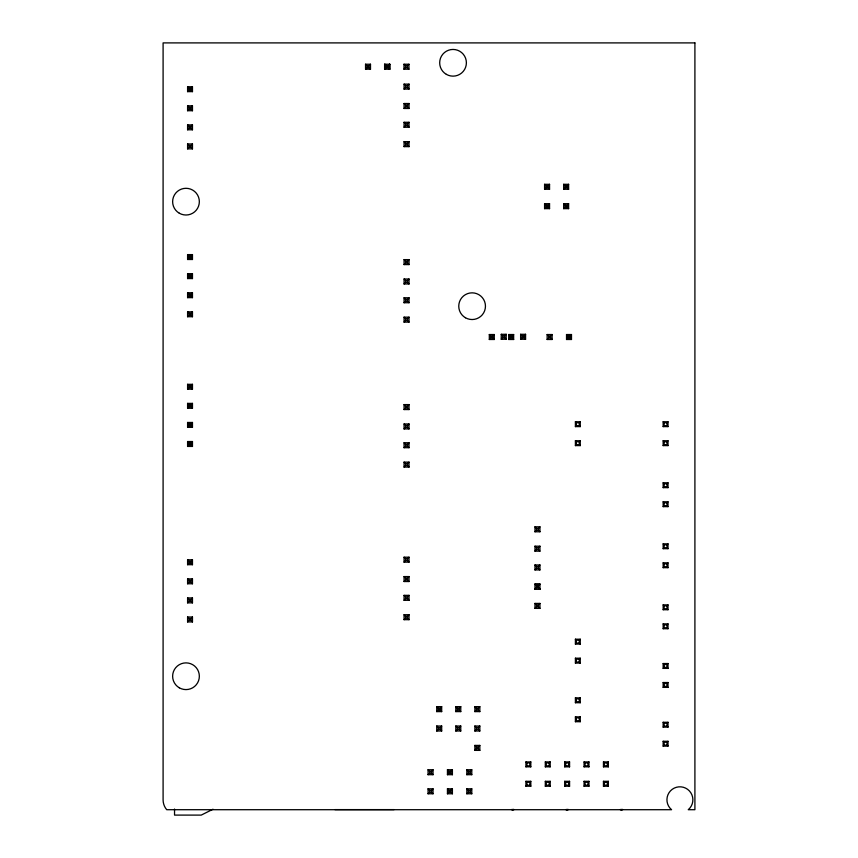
<?xml version="1.0" encoding="UTF-8"?>
<svg xmlns="http://www.w3.org/2000/svg" width="858" height="858" viewBox="0 0 858 858"><rect width="100%" height="100%" fill="white"/><g stroke="black" fill="none" stroke-linecap="round" stroke-linejoin="round"><path stroke-width="1.29" d="M187.591 91.634L189.114 90.111L190.948 90.111L192.471 91.634L187.591 91.634L187.591 86.755L192.471 86.755L192.471 91.634M190.948 90.111L190.948 88.277L192.471 86.755M187.591 110.714L189.114 109.18L190.948 109.18L192.471 110.714L192.471 105.824L187.591 105.824L187.591 110.714L192.471 110.714M187.591 105.824L189.114 107.357L190.948 107.357L192.471 105.824M187.591 129.783L189.114 128.26L189.114 126.426L187.591 124.903L187.591 129.783L192.471 129.783L192.471 124.903L187.591 124.903M192.471 129.783L190.948 128.26L190.948 126.426L192.471 124.903M187.591 148.863L189.114 147.34L190.948 147.34L192.471 148.863L192.471 143.972L187.591 143.972L187.591 148.863L192.471 148.863M187.591 143.972L189.114 145.506L190.948 145.506L192.471 143.972M365.54 69.198L367.063 67.675L367.063 65.766L365.54 64.232L365.54 69.198L370.495 69.198L370.495 64.232L365.54 64.232M370.495 69.198L368.972 67.675L368.972 65.766L370.495 64.232M187.591 259.491L189.114 257.968L190.948 257.968L192.471 259.491L192.471 254.612L187.591 254.612L187.591 259.491L192.471 259.491M187.591 254.612L189.114 256.134L190.948 256.134L192.471 254.612M384.609 69.198L386.143 67.675L388.352 67.675L389.875 69.198L389.875 64.232L384.609 64.232L384.609 69.198L389.875 69.198M384.92 69.198L386.443 67.675L386.443 65.766L384.92 64.232M384.609 64.232L386.143 65.766L388.352 65.766L389.875 64.232M187.591 278.571L189.114 277.037L190.948 277.037L192.471 278.571L192.471 273.681L187.591 273.681L187.591 278.571L192.471 278.571M187.591 273.681L189.114 275.214L190.948 275.214L192.471 273.681M403.989 69.198L405.523 67.675L407.421 67.675L408.955 69.198L408.955 64.232L403.989 64.232L403.989 69.198L408.955 69.198M403.989 64.232L405.523 65.766L407.421 65.766L408.955 64.232M187.591 297.64L189.114 296.117L189.114 294.283L187.591 292.76L187.591 297.64L192.471 297.64L192.471 292.76L187.591 292.76M189.114 294.283L190.948 294.283L192.471 292.76M404.075 89.103L405.598 87.58L405.598 85.671L404.075 84.138L404.075 89.103L409.03 89.103L409.03 84.138L404.075 84.138M409.03 89.103L407.507 87.58L407.507 85.671L409.03 84.138M187.591 316.72L189.114 315.197L189.114 313.363L187.591 311.84L187.591 316.72L192.471 316.72L192.471 311.84L187.591 311.84M189.114 313.363L190.948 313.363L192.471 311.84M404.075 108.483L405.598 106.96L405.598 105.051L404.075 103.518L409.03 103.518L409.03 108.483L404.075 108.483L404.075 103.518M405.598 105.051L407.507 105.051L409.03 103.518M404.075 127.252L405.598 125.729L407.507 125.729L409.03 127.252L404.075 127.252L404.075 122.286L409.03 122.286L409.03 127.252M404.075 122.286L405.598 123.82L407.507 123.82L409.03 122.286M404.075 146.632L405.598 145.109L407.507 145.109L409.03 146.632L404.075 146.632L404.075 141.667L409.03 141.667L409.03 146.632M404.075 141.667L405.598 143.2L407.507 143.2L409.03 141.667M187.591 389.2L189.114 387.677L190.948 387.677L192.471 389.2L192.471 384.32L187.591 384.32L187.591 389.2L192.471 389.2M187.591 384.32L189.114 385.843L190.948 385.843L192.471 384.32M187.591 408.279L189.114 406.746L190.948 406.746L192.471 408.279L192.471 403.389L187.591 403.389L187.591 408.279L192.471 408.279M190.948 406.746L190.948 404.922L192.471 403.389M187.591 427.348L189.114 425.825L190.948 425.825L192.471 427.348L192.471 422.468L187.591 422.468L187.591 427.348L192.471 427.348M187.591 422.468L189.114 423.991L190.948 423.991L192.471 422.468M187.591 446.428L189.114 444.905L190.948 444.905L192.471 446.428L192.471 441.538L187.591 441.538L187.591 446.428L192.471 446.428M187.591 441.538L189.114 443.071L190.948 443.071L192.471 441.538M404.075 264.586L405.598 263.063L405.598 261.154L404.075 259.631L404.075 264.586L409.03 264.586L409.03 259.631L404.075 259.631M409.03 264.586L407.507 263.063L407.507 261.154L409.03 259.631M404.075 283.966L405.598 282.443L405.598 280.534L404.075 279.011L404.075 283.966L409.03 283.966L409.03 279.011L404.075 279.011M405.598 280.534L407.507 280.534L409.03 279.011M404.075 302.735L405.598 301.212L407.507 301.212L409.03 302.735L404.075 302.735L404.075 297.78L409.03 297.78L409.03 302.735M404.075 297.78L405.598 299.303L407.507 299.303L409.03 297.78M404.075 322.115L405.598 320.592L407.507 320.592L409.03 322.115L409.03 317.16L404.075 317.16L404.075 322.115L409.03 322.115M407.507 320.592L407.507 318.683L409.03 317.16M544.583 189.264L546.117 187.741L548.026 187.741L549.549 189.264L544.583 189.264L544.583 184.309L549.549 184.309L549.549 189.264M548.026 187.741L548.026 185.832L549.549 184.309M187.591 564.693L189.114 563.159L190.948 563.159L192.471 564.693L192.471 559.802L187.591 559.802L187.591 564.693L192.471 564.693M187.591 559.802L189.114 561.336L190.948 561.336L192.471 559.802M563.663 189.264L565.186 187.741L567.095 187.741L568.618 189.264L568.618 184.309L563.663 184.309L563.663 189.264L568.618 189.264M563.663 184.309L565.186 185.832L567.095 185.832L568.618 184.309M544.583 208.644L546.117 207.121L548.026 207.121L549.549 208.644L544.583 208.644L544.583 203.689L549.549 203.689L549.549 208.644M544.583 203.689L546.117 205.212L548.026 205.212L549.549 203.689M187.591 583.762L189.114 582.239L189.114 580.405L187.591 578.882L187.591 583.762L192.471 583.762L192.471 578.882L187.591 578.882M189.114 580.405L190.948 580.405L192.471 578.882M563.663 208.644L565.186 207.121L565.186 205.212L563.663 203.689L563.663 208.644L568.618 208.644L568.618 203.689L563.663 203.689M565.186 205.212L567.095 205.212L568.618 203.689M187.591 602.842L189.114 601.308L190.948 601.308L192.471 602.842L192.471 597.951L187.591 597.951L187.591 602.842L192.471 602.842M187.591 597.951L189.114 599.485L190.948 599.485L192.471 597.951M187.591 621.911L189.114 620.388L190.948 620.388L192.471 621.911L192.471 617.031L187.591 617.031L187.591 621.911L192.471 621.911M187.591 617.031L189.114 618.554L190.948 618.554L192.471 617.031M404.075 409.556L405.598 408.033L407.507 408.033L409.03 409.556L404.075 409.556L404.075 404.601L409.03 404.601L409.03 409.556M404.075 404.601L405.598 406.124L407.507 406.124L409.03 404.601M489.317 339.489L490.84 337.966L492.749 337.966L494.272 339.489L489.317 339.489L489.317 334.534L494.272 334.534L494.272 339.489M492.749 337.966L492.749 336.057L494.272 334.534M404.075 428.936L405.598 427.413L405.598 425.504L404.075 423.981L404.075 428.936L409.03 428.936L409.03 423.981L404.075 423.981M405.598 425.504L407.507 425.504L409.03 423.981M501.244 339.253L502.767 337.73L504.676 337.73L506.199 339.253L501.244 339.253L501.244 334.298L506.199 334.298L506.199 339.253M501.244 334.298L502.767 335.821L504.676 335.821L506.199 334.298M508.697 339.489L510.22 337.966L512.129 337.966L513.652 339.489L508.697 339.489L508.697 334.534L513.652 334.534L513.652 339.489M512.129 337.966L512.129 336.057L513.652 334.534M404.075 447.704L405.598 446.181L407.507 446.181L409.03 447.704L404.075 447.704L404.075 442.749L409.03 442.749L409.03 447.704M404.075 442.749L405.598 444.272L407.507 444.272L409.03 442.749M520.624 339.253L522.147 337.73L522.147 335.821L520.624 334.298L525.579 334.298L525.579 339.253L520.624 339.253L520.624 334.298M522.147 335.821L524.056 335.821L525.579 334.298M404.075 467.084L405.598 465.562L407.507 465.562L409.03 467.084L404.075 467.084L404.075 462.13L409.03 462.13L409.03 467.084M404.075 462.13L405.598 463.652L407.507 463.652L409.03 462.13M547.147 339.489L548.67 337.966L550.579 337.966L552.112 339.489L547.147 339.489L547.147 334.534L552.112 334.534L552.112 339.489M550.579 337.966L550.579 336.057L552.112 334.534M566.527 339.489L568.05 337.966L568.05 336.057L566.527 334.534L571.492 334.534L571.492 339.489L566.527 339.489L566.527 334.534M568.05 336.057L569.959 336.057L571.492 334.534M404.075 562.151L405.598 560.628L407.507 560.628L409.03 562.151L404.075 562.151L404.075 557.196L409.03 557.196L409.03 562.151M407.507 560.628L407.507 558.719L409.03 557.196M404.075 581.531L405.598 580.008L407.507 580.008L409.03 581.531L404.075 581.531L404.075 576.576L409.03 576.576L409.03 581.531M407.507 580.008L407.507 578.099L409.03 576.576M575.407 426.608L576.383 425.643L576.383 422.737L575.407 421.761L580.255 421.761L580.255 426.608L575.407 426.608L575.407 421.761M580.255 426.608L579.289 425.643L579.289 422.737L580.255 421.761M404.075 600.3L405.598 598.777L407.507 598.777L409.03 600.3L404.075 600.3L404.075 595.345L409.03 595.345L409.03 600.3M407.507 598.777L407.507 596.868L409.03 595.345M575.407 445.602L576.383 444.626L576.383 441.72L575.407 440.755L580.255 440.755L580.255 445.602L575.407 445.602L575.407 440.755M580.255 445.602L579.289 444.626L579.289 441.72L580.255 440.755M404.075 619.68L405.598 618.157L405.598 616.248L404.075 614.725L409.03 614.725L409.03 619.68L404.075 619.68L404.075 614.725M409.03 619.68L407.507 618.157L407.507 616.248L409.03 614.725M534.984 531.778L536.507 530.244L538.416 530.244L539.939 531.778L534.984 531.778L534.984 526.812L539.939 526.812L539.939 531.778M534.984 526.812L536.507 528.346L538.416 528.346L539.939 526.812M534.984 551.158L536.507 549.624L538.416 549.624L539.939 551.158L539.939 546.192L534.984 546.192L534.984 551.158L539.939 551.158M534.984 546.192L536.507 547.726L538.416 547.726L539.939 546.192M663.159 426.608L664.124 425.643L664.124 422.737L663.159 421.761L667.996 421.761L667.996 426.608L663.159 426.608L663.159 421.761M667.996 426.608L667.031 425.643L667.031 422.737L667.996 421.761M534.984 569.927L536.507 568.393L538.416 568.393L539.939 569.927L539.939 564.961L534.984 564.961L534.984 569.927L539.939 569.927M538.416 568.393L538.416 566.495L539.939 564.961M663.159 445.602L664.124 444.626L664.124 441.72L663.159 440.755L667.996 440.755L667.996 445.602L663.159 445.602L663.159 440.755M664.124 441.72L667.031 441.72L667.996 440.755M534.984 588.996L536.507 587.473L538.416 587.473L539.939 588.996M539.939 589.307L538.416 587.773L538.416 585.564L539.939 584.041L534.984 584.041L534.984 589.307L539.939 589.307L539.939 584.041M534.984 589.307L536.507 587.773L536.507 585.564L534.984 584.041M534.984 608.376L536.507 606.853L536.507 604.944L534.984 603.421L539.939 603.421L539.939 608.376L534.984 608.376L534.984 603.421M539.939 608.376L538.416 606.853L538.416 604.944L539.939 603.421M436.733 711.614L438.256 710.092L440.165 710.092L441.688 711.614L441.688 706.649L436.733 706.649L436.733 711.614L441.688 711.614M436.733 706.649L438.256 708.182L440.165 708.182L441.688 706.649M663.159 487.644L664.124 486.679L664.124 483.773L663.159 482.797L667.996 482.797L667.996 487.644L663.159 487.644L663.159 482.797M664.124 483.773L667.031 483.773L667.996 482.797M455.802 711.614L457.335 710.092L459.245 710.092L460.767 711.614L455.802 711.614L455.802 706.649L460.767 706.649L460.767 711.614M455.802 706.649L457.335 708.182L459.245 708.182L460.767 706.649M436.733 730.995L438.256 729.472L440.165 729.472L441.688 730.995L436.733 730.995L436.733 726.029L441.688 726.029L441.688 730.995M436.733 726.029L438.256 727.563L440.165 727.563L441.688 726.029M663.159 506.638L664.124 505.673L664.124 502.767L663.159 501.791L667.996 501.791L667.996 506.638L663.159 506.638L663.159 501.791M664.124 502.767L667.031 502.767L667.996 501.791M474.882 711.614L476.404 710.092L476.404 708.182L474.882 706.649L479.837 706.649L479.837 711.614L474.882 711.614L474.882 706.649M476.404 708.182L478.314 708.182L479.837 706.649M455.802 730.995L457.335 729.472L457.335 727.563L455.802 726.029L455.802 730.995L460.767 730.995L460.767 726.029L455.802 726.029M457.335 727.563L459.245 727.563L460.767 726.029M428.067 774.699L429.59 773.176L429.59 771.267L428.067 769.744L433.022 769.744L433.022 774.699L428.067 774.699L428.067 769.744M433.022 774.699L431.499 773.176L431.499 771.267L433.022 769.744M474.882 730.995L476.404 729.472L476.404 727.563L474.882 726.029L479.837 726.029L479.837 730.995L474.882 730.995L474.882 726.029M476.404 727.563L478.314 727.563L479.837 726.029M663.159 548.68L664.124 547.715L667.031 547.715L667.996 548.68L663.159 548.68L663.159 543.843L667.996 543.843L667.996 548.68M667.031 547.715L667.031 544.809L667.996 543.843M575.407 644.058L576.383 643.092L576.383 640.186L575.407 639.21L580.255 639.21L580.255 644.058L575.407 644.058L575.407 639.21M576.383 640.186L579.289 640.186L580.255 639.21M428.067 793.768L429.59 792.245L429.59 790.336L428.067 788.813L433.022 788.813L433.022 793.768L428.067 793.768L428.067 788.813M433.022 793.768L431.499 792.245L431.499 790.336L433.022 788.813M447.447 774.699L448.97 773.176L450.879 773.176L452.402 774.699L447.447 774.699L447.447 769.744L452.402 769.744L452.402 774.699M450.879 773.176L450.879 771.267L452.402 769.744M474.882 750.375L476.404 748.852L478.314 748.852L479.837 750.375L474.882 750.375L474.882 745.409L479.837 745.409L479.837 750.375M474.882 745.409L476.404 746.943L478.314 746.943L479.837 745.409M663.159 567.674L664.124 566.709L667.031 566.709L667.996 567.674L663.159 567.674L663.159 562.837L667.996 562.837L667.996 567.674M663.159 562.837L664.124 563.803L667.031 563.803L667.996 562.837M575.407 663.052L576.383 662.086L579.289 662.086L580.255 663.052L575.407 663.052L575.407 658.204L580.255 658.204L580.255 663.052M575.407 658.204L576.383 659.18L579.289 659.18L580.255 658.204M447.447 793.768L448.97 792.245L450.879 792.245L452.402 793.768L447.447 793.768L447.447 788.813L452.402 788.813L452.402 793.768M450.879 792.245L450.879 790.336L452.402 788.813M466.827 774.699L468.35 773.176L470.259 773.176L471.782 774.699L466.827 774.699L466.827 769.744L471.782 769.744L471.782 774.699M470.259 773.176L470.259 771.267L471.782 769.744M466.827 793.768L468.35 792.245L470.259 792.245L471.782 793.768L466.827 793.768L466.827 788.813L471.782 788.813L471.782 793.768M470.259 792.245L470.259 790.336L471.782 788.813M663.159 609.727L664.124 608.751L664.124 605.845L663.159 604.879L667.996 604.879L667.996 609.727L663.159 609.727L663.159 604.879M664.124 605.845L667.031 605.845L667.996 604.879M575.407 702.723L576.383 701.747L579.289 701.747L580.255 702.723L580.255 697.876L575.407 697.876L575.407 702.723L580.255 702.723M575.407 697.876L576.383 698.841L579.289 698.841L580.255 697.876M663.159 628.721L664.124 627.745L667.031 627.745L667.996 628.721L667.996 623.873L663.159 623.873L663.159 628.721L667.996 628.721M663.159 623.873L664.124 624.839L667.031 624.839L667.996 623.873M525.933 766.827L526.909 765.84L529.836 765.84L530.812 766.827L525.933 766.827L525.933 761.936L530.812 761.936L530.812 766.827M529.836 765.84L529.836 762.912L530.812 761.936M575.407 721.707L576.383 720.741L576.383 717.835L575.407 716.87L580.255 716.87L580.255 721.707L575.407 721.707L575.407 716.87M580.255 721.707L579.289 720.741L579.289 717.835L580.255 716.87M525.933 786.207L526.909 785.22L529.836 785.22L530.812 786.207L530.812 781.316L525.933 781.316L525.933 786.207L530.812 786.207M529.836 785.22L529.836 782.292L530.812 781.316M545.313 766.827L546.289 765.84L549.217 765.84L550.192 766.827L545.313 766.827L545.313 761.936L550.192 761.936L550.192 766.827M545.313 761.936L546.289 762.912L549.217 762.912L550.192 761.936M545.313 786.207L546.289 785.22L549.217 785.22L550.192 786.207L545.313 786.207L545.313 781.316L550.192 781.316L550.192 786.207M545.313 781.316L546.289 782.292L549.217 782.292L550.192 781.316M564.693 766.827L565.669 765.84L568.597 765.84L569.573 766.827L564.693 766.827L564.693 761.936L569.573 761.936L569.573 766.827M564.693 761.936L565.669 762.912L568.597 762.912L569.573 761.936M663.159 668.382L664.124 667.417L667.031 667.417L667.996 668.382L667.996 663.534L663.159 663.534L663.159 668.382L667.996 668.382M663.159 663.534L664.124 664.51L667.031 664.51L667.996 663.534M663.159 687.376L664.124 686.411L667.031 686.411L667.996 687.376L663.159 687.376L663.159 682.528L667.996 682.528L667.996 687.376M667.031 686.411L667.031 683.504L667.996 682.528M564.693 786.207L565.669 785.22L568.597 785.22L569.573 786.207L564.693 786.207L564.693 781.316L569.573 781.316L569.573 786.207M564.693 781.316L565.669 782.292L568.597 782.292L569.573 781.316M584.073 766.827L585.049 765.84L587.977 765.84L588.953 766.827L588.953 761.936L584.073 761.936L584.073 766.827L588.953 766.827M584.073 761.936L585.049 762.912L587.977 762.912L588.953 761.936M584.073 786.207L585.049 785.22L587.977 785.22L588.953 786.207L588.953 781.316L584.073 781.316L584.073 786.207L588.953 786.207M584.073 781.316L585.049 782.292L587.977 782.292L588.953 781.316M603.453 766.827L604.429 765.84L607.357 765.84L608.333 766.827L608.333 761.936L603.453 761.936L603.453 766.827L608.333 766.827M603.453 761.936L604.429 762.912L607.357 762.912L608.333 761.936M603.453 786.207L604.429 785.22L607.357 785.22L608.333 786.207L608.333 781.316L603.453 781.316L603.453 786.207L608.333 786.207M603.453 781.316L604.429 782.292L607.357 782.292L608.333 781.316M663.159 727.134L664.124 726.168L667.031 726.168L667.996 727.134L667.996 722.286L663.159 722.286L663.159 727.134L667.996 727.134M663.159 722.286L664.124 723.262L667.031 723.262L667.996 722.286M663.159 746.128L664.124 745.162L667.031 745.162L667.996 746.128L667.996 741.28L663.159 741.28L663.159 746.128L667.996 746.128M667.031 745.162L667.031 742.256L667.996 741.28M513.803 809.405L511.55 809.544A2.284 2.284 0 0 0 513.91 809.62M568.168 809.405L565.905 809.544M622.533 809.405L620.27 809.544A2.284 2.284 0 0 0 622.64 809.62M212.988 809.233L201.244 815.1L174.539 815.1L174.539 809.04M367.063 65.766L368.972 65.766M367.063 67.675L368.972 67.675M405.598 85.671L407.507 85.671M405.598 87.58L407.507 87.58M187.591 86.755L189.114 88.277L190.948 88.277M405.598 106.96L407.507 106.96L409.03 108.483M189.114 126.426L190.948 126.426M189.114 128.26L190.948 128.26M544.583 184.309L546.117 185.832L548.026 185.832M565.186 207.121L567.095 207.121L568.618 208.644M405.598 261.154L407.507 261.154M405.598 263.063L407.507 263.063M405.598 282.443L407.507 282.443L409.03 283.966M189.114 296.117L190.948 296.117L192.471 297.64M189.114 315.197L190.948 315.197L192.471 316.72M404.075 317.16L405.598 318.683L407.507 318.683M489.317 334.534L490.84 336.057L492.749 336.057M508.697 334.534L510.22 336.057L512.129 336.057M547.147 334.534L548.67 336.057L550.579 336.057M522.147 337.73L524.056 337.73L525.579 339.253M568.05 337.966L569.959 337.966L571.492 339.489M187.591 403.389L189.114 404.922L190.948 404.922M576.383 422.737L579.289 422.737M664.124 422.737L667.031 422.737M576.383 425.643L579.289 425.643M664.124 425.643L667.031 425.643M405.598 427.413L407.507 427.413L409.03 428.936M576.383 441.72L579.289 441.72M576.383 444.626L579.289 444.626M664.124 444.626L667.031 444.626L667.996 445.602M664.124 486.679L667.031 486.679L667.996 487.644M664.124 505.673L667.031 505.673L667.996 506.638M663.159 543.843L664.124 544.809L667.031 544.809M404.075 557.196L405.598 558.719L407.507 558.719M534.984 564.961L536.507 566.495L538.416 566.495M404.075 576.576L405.598 578.099L407.507 578.099M189.114 582.239L190.948 582.239L192.471 583.762M536.507 585.564L538.416 585.564M536.507 587.773L538.416 587.773M404.075 595.345L405.598 596.868L407.507 596.868M536.507 604.944L538.416 604.944M536.507 606.853L538.416 606.853M664.124 608.751L667.031 608.751L667.996 609.727M405.598 616.248L407.507 616.248M405.598 618.157L407.507 618.157M576.383 643.092L579.289 643.092L580.255 644.058M663.159 682.528L664.124 683.504L667.031 683.504M476.404 710.092L478.314 710.092L479.837 711.614M576.383 717.835L579.289 717.835M576.383 720.741L579.289 720.741M457.335 729.472L459.245 729.472L460.767 730.995M476.404 729.472L478.314 729.472L479.837 730.995M663.159 741.28L664.124 742.256L667.031 742.256M525.933 761.936L526.909 762.912L529.836 762.912M429.59 771.267L431.499 771.267M447.447 769.744L448.97 771.267L450.879 771.267M466.827 769.744L468.35 771.267L470.259 771.267M429.59 773.176L431.499 773.176M525.933 781.316L526.909 782.292L529.836 782.292M429.59 790.336L431.499 790.336M447.447 788.813L448.97 790.336L450.879 790.336M466.827 788.813L468.35 790.336L470.259 790.336M429.59 792.245L431.499 792.245M334.931 809.609L394.069 809.609M667.031 441.72L667.031 444.626M667.031 483.773L667.031 486.679M667.031 502.767L667.031 505.673M667.031 563.803L667.031 566.709M667.031 605.845L667.031 608.751M667.031 624.839L667.031 627.745M667.031 664.51L667.031 667.417M667.031 723.262L667.031 726.168M664.124 544.809L664.124 547.715M664.124 563.803L664.124 566.709M664.124 624.839L664.124 627.745M664.124 664.51L664.124 667.417M664.124 683.504L664.124 686.411M664.124 723.262L664.124 726.168M664.124 742.256L664.124 745.162M607.357 762.912L607.357 765.84M607.357 782.292L607.357 785.22M604.429 762.912L604.429 765.84M604.429 782.292L604.429 785.22M587.977 762.912L587.977 765.84M587.977 782.292L587.977 785.22M585.049 762.912L585.049 765.84M585.049 782.292L585.049 785.22M579.289 640.186L579.289 643.092M579.289 659.18L579.289 662.086M579.289 698.841L579.289 701.747M576.383 659.18L576.383 662.086M576.383 698.841L576.383 701.747M569.959 336.057L569.959 337.966M568.597 762.912L568.597 765.84M568.597 782.292L568.597 785.22M567.095 185.832L567.095 187.741M567.095 205.212L567.095 207.121M565.669 762.912L565.669 765.84M565.669 782.292L565.669 785.22M565.186 185.832L565.186 187.741M549.217 762.912L549.217 765.84M549.217 782.292L549.217 785.22M548.67 336.057L548.67 337.966M548.026 205.212L548.026 207.121M546.289 762.912L546.289 765.84M546.289 782.292L546.289 785.22M546.117 185.832L546.117 187.741M546.117 205.212L546.117 207.121M538.416 528.346L538.416 530.244M538.416 547.726L538.416 549.624M536.507 528.346L536.507 530.244M536.507 547.726L536.507 549.624M536.507 566.495L536.507 568.393M526.909 762.912L526.909 765.84M526.909 782.292L526.909 785.22M524.056 335.821L524.056 337.73M510.22 336.057L510.22 337.966M504.676 335.821L504.676 337.73M502.767 335.821L502.767 337.73M490.84 336.057L490.84 337.966M478.314 708.182L478.314 710.092M478.314 727.563L478.314 729.472M478.314 746.943L478.314 748.852M476.404 746.943L476.404 748.852M468.35 771.267L468.35 773.176M468.35 790.336L468.35 792.245M459.245 708.182L459.245 710.092M459.245 727.563L459.245 729.472M457.335 708.182L457.335 710.092M448.97 771.267L448.97 773.176M448.97 790.336L448.97 792.245M440.165 708.182L440.165 710.092M440.165 727.563L440.165 729.472M438.256 708.182L438.256 710.092M438.256 727.563L438.256 729.472M407.507 105.051L407.507 106.96M407.507 123.82L407.507 125.729M407.507 143.2L407.507 145.109M407.507 280.534L407.507 282.443M407.507 299.303L407.507 301.212M407.507 406.124L407.507 408.033M407.507 425.504L407.507 427.413M407.507 444.272L407.507 446.181M407.507 463.652L407.507 465.562M407.421 65.766L407.421 67.675M405.598 123.82L405.598 125.729M405.598 143.2L405.598 145.109M405.598 299.303L405.598 301.212M405.598 318.683L405.598 320.592M405.598 406.124L405.598 408.033M405.598 444.272L405.598 446.181M405.598 463.652L405.598 465.562M405.598 558.719L405.598 560.628M405.598 578.099L405.598 580.008M405.598 596.868L405.598 598.777M405.523 65.766L405.523 67.675M388.352 65.766L388.352 67.675M386.143 65.766L386.143 67.675M190.948 107.357L190.948 109.18M190.948 145.506L190.948 147.34M190.948 256.134L190.948 257.968M190.948 275.214L190.948 277.037M190.948 294.283L190.948 296.117M190.948 313.363L190.948 315.197M190.948 385.843L190.948 387.677M190.948 423.991L190.948 425.825M190.948 443.071L190.948 444.905M190.948 561.336L190.948 563.159M190.948 580.405L190.948 582.239M190.948 599.485L190.948 601.308M190.948 618.554L190.948 620.388M189.114 88.277L189.114 90.111M189.114 107.357L189.114 109.18M189.114 145.506L189.114 147.34M189.114 256.134L189.114 257.968M189.114 275.214L189.114 277.037M189.114 385.843L189.114 387.677M189.114 404.922L189.114 406.746M189.114 423.991L189.114 425.825M189.114 443.071L189.114 444.905M189.114 561.336L189.114 563.159M189.114 599.485L189.114 601.308M189.114 618.554L189.114 620.388M568.275 809.62A2.284 2.284 0 0 1 565.99 809.62M389.575 64.232L388.041 65.766L388.041 67.675L389.575 69.198L389.575 64.232M539.939 584.341L538.416 585.875L536.507 585.875L534.984 584.341L539.939 584.341M694.905 42.9L163.095 42.9L163.095 799.838A15.262 15.262 0 0 0 166.709 809.705L671.567 809.705A12.967 12.967 0 0 1 670.473 790.872A12.967 12.967 0 0 1 689.339 790.872A12.967 12.967 0 0 1 688.255 809.705L694.905 809.705L694.905 42.9M446.353 74.356A13.353 13.353 0 0 0 466.387 62.795A13.353 13.353 0 0 0 446.353 51.233A13.353 13.353 0 0 0 446.353 74.356M179.311 687.805A13.353 13.353 0 0 0 199.346 676.233A13.353 13.353 0 0 0 179.311 664.671A13.353 13.353 0 0 0 179.311 687.805M465.433 317.75A13.353 13.353 0 0 0 485.456 306.188A13.353 13.353 0 0 0 465.433 294.626A13.353 13.353 0 0 0 465.433 317.75M179.311 213.224A13.353 13.353 0 0 0 199.346 201.662A13.353 13.353 0 0 0 179.311 190.09A13.353 13.353 0 0 0 179.311 213.224"/></g></svg>
